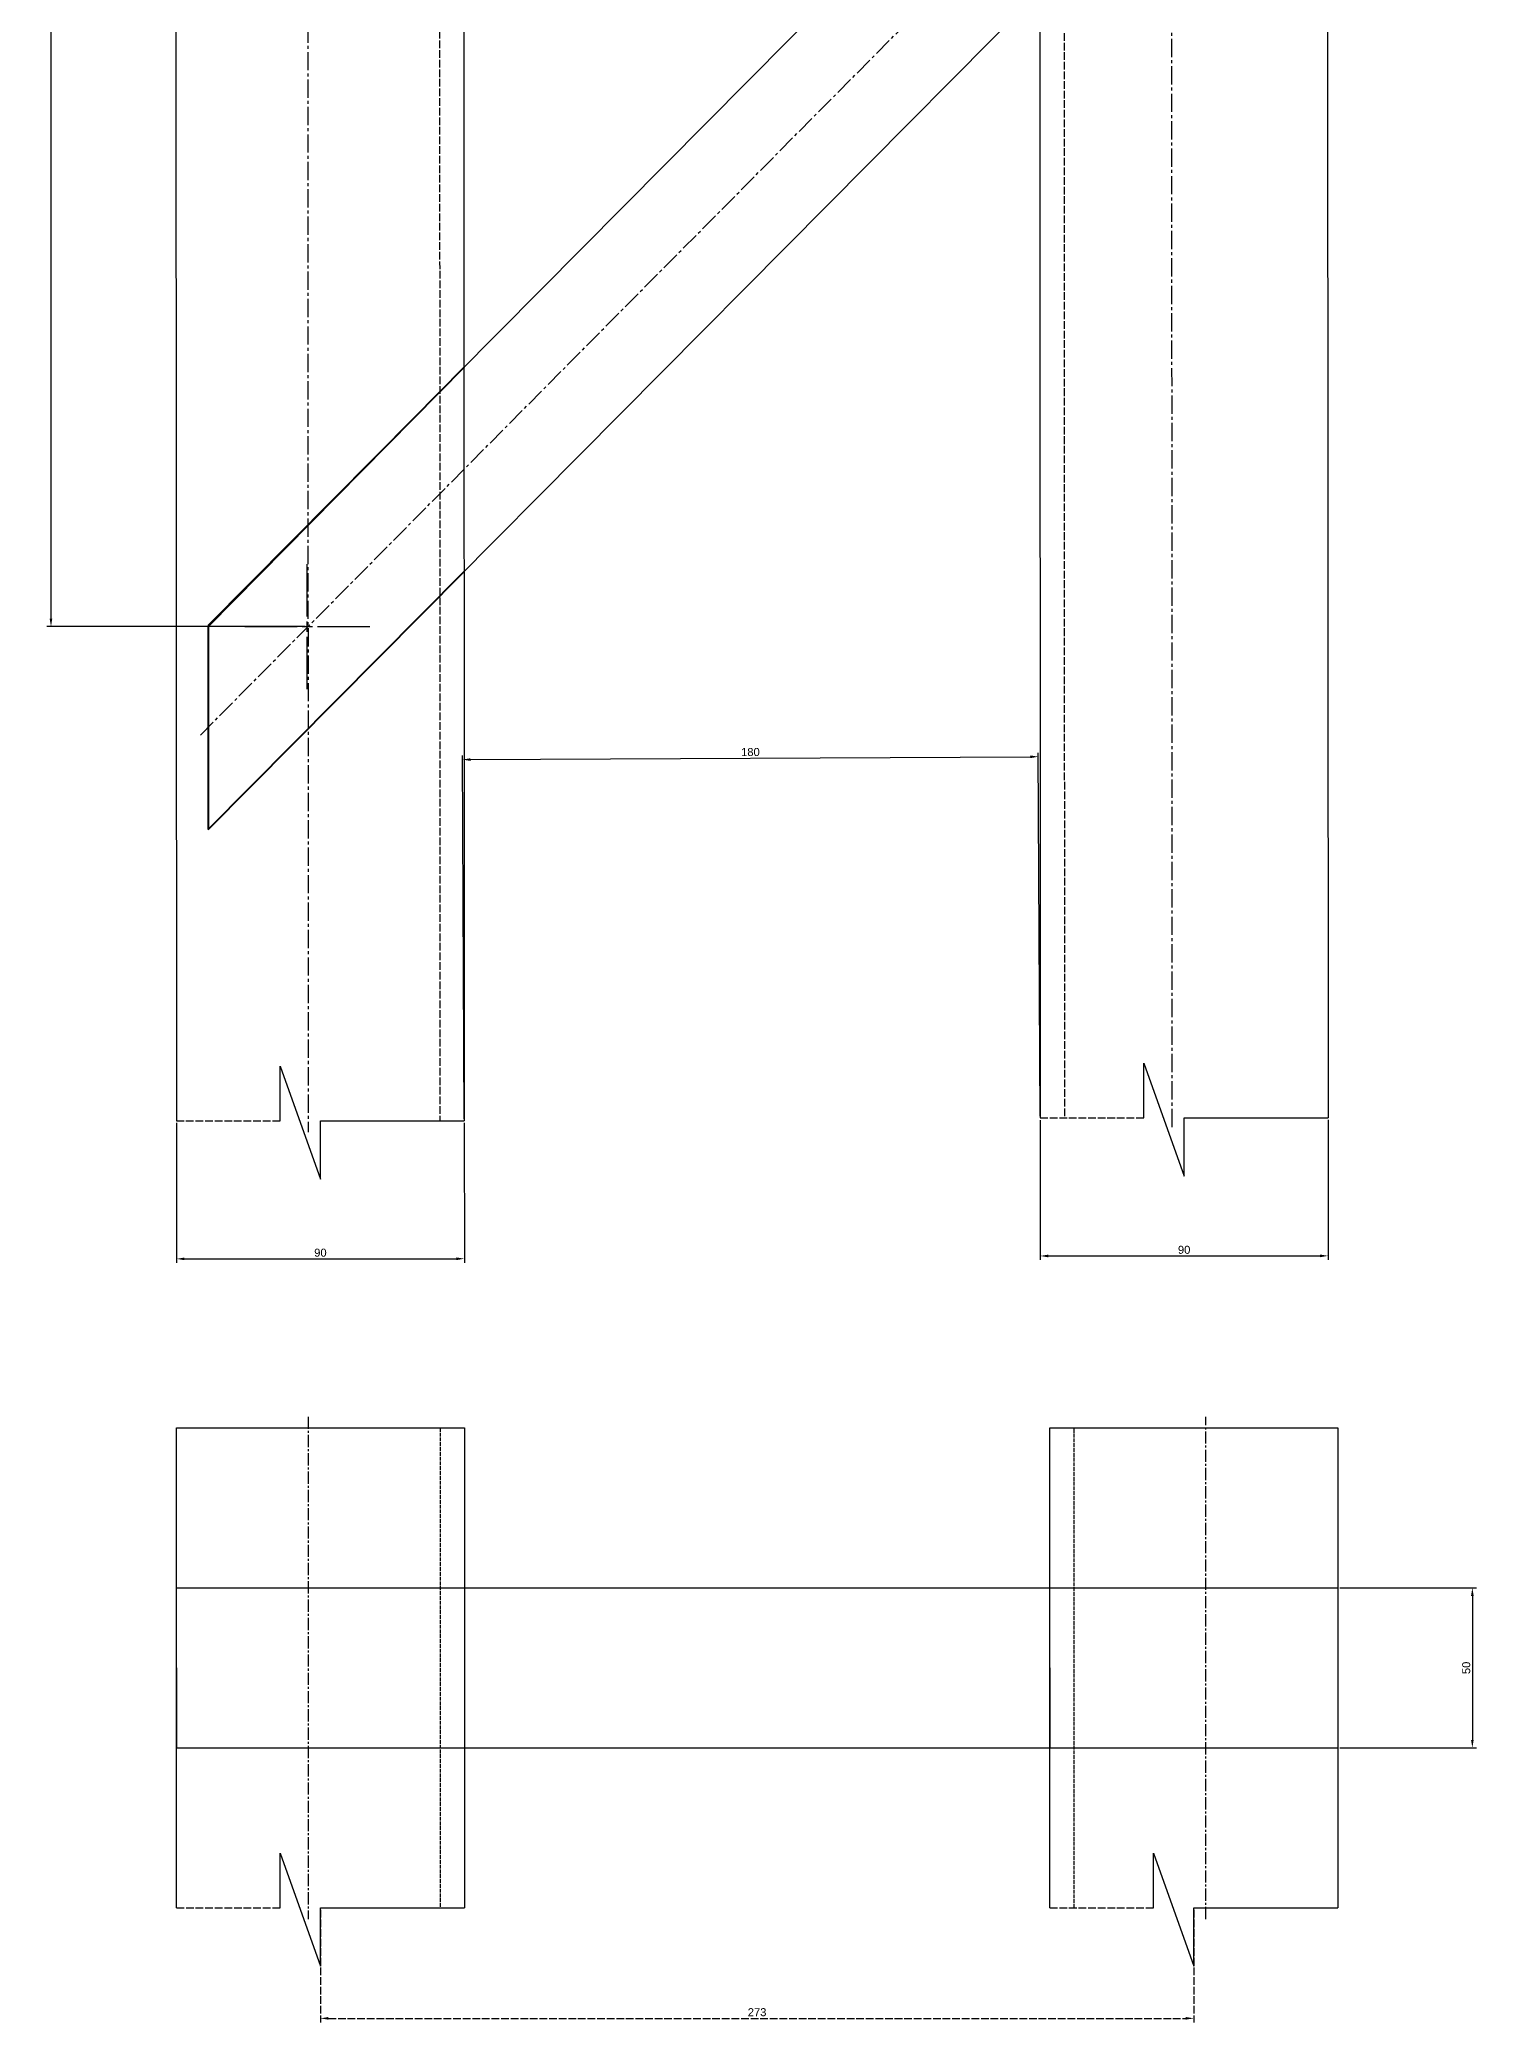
# Model space of a CAD drawing. Header units: millimetres. Extents: x 3568 to 6986, y 2180 to 6163.
# Drawn here: x 5136 to 5585, y 3988 to 4608 of the extents above; entities that cross this region are included whole.
import ezdxf

# ---------------------------------------------------------------- set-up
doc = ezdxf.new("R2010")
doc.units = ezdxf.units.MM
doc.linetypes.add('ACAD_ISO02W100', pattern=[15, 12, -3])
doc.linetypes.add('CENTER2', pattern=[28.575, 19.05, -3.175, 3.175, -3.175])
doc.styles.get("Standard").update_dxf_attribs({"font": 'arial.ttf'})
doc.dimstyles.new('ISO-25', dxfattribs={"dimtxt": 2.5, "dimasz": 2.5, "dimexe": 1.25, "dimexo": 0.625, "dimtad": 1, "dimtxsty": 'Standard', "dimcen": 2.5, "dimadec": 0, "dimazin": 0, "dimtfac": 1, "dimtmove": 0, "dimatfit": 3, "dimfxl": 1, "dimarcsym": 0})

# ---------------------------------------------------------------- blocks, each defined once
blk = doc.blocks.new('*U92')
at = {"color": 0, "linetype": 'CENTER2', "ltscale": 0.3, "transparency": 16777216}
blk.add_line((-0.24, 627.38), (0.24, -627.38), dxfattribs=at)
blk = doc.blocks.new('*D149')
at = {"color": 0, "lineweight": -2, "ltscale": 0.2, "transparency": 16777216}
for p, q in [((5179.11, 4269.39), (5179.13, 4225.65)), ((5269.11, 4269.43), (5269.13, 4225.69)), ((5181.63, 4226.9), (5266.63, 4226.94))]:
    blk.add_line(p, q, dxfattribs=at)
at = {"color": 0, "ltscale": 0.2, "transparency": 16777216}
for points in [[(5181.63, 4227.32), (5181.63, 4226.49), (5179.13, 4226.9)], [(5266.63, 4227.35), (5266.63, 4226.52), (5269.13, 4226.94)]]:
    blk.add_solid(points, dxfattribs=at)
at = {"layer": 'DEFPOINTS', "color": 0, "ltscale": 0.2, "transparency": 16777216}
for p in [(5179.11, 4270.02), (5269.11, 4270.05), (5269.13, 4226.94)]:
    blk.add_point(p, dxfattribs=at)
at = {"color": 0, "ltscale": 0.2, "transparency": 16777216, "insert": (5224.13, 4228.82), "char_height": 2.5, "attachment_point": 5, "rotation": 0.0221}
blk.add_mtext('90', dxfattribs=at)
blk = doc.blocks.new('*U93')
at = {"color": 0, "linetype": 'CENTER2', "ltscale": 0.3, "transparency": 16777216}
blk.add_line((-0.29, 751.07), (0.24, -626.93), dxfattribs=at)
blk = doc.blocks.new('*D150')
at = {"color": 0, "lineweight": -2, "ltscale": 0.2, "transparency": 16777216}
for p, q in [((5449.11, 4270.29), (5449.13, 4226.55)), ((5539.11, 4270.33), (5539.13, 4226.59)), ((5451.63, 4227.8), (5536.63, 4227.84))]:
    blk.add_line(p, q, dxfattribs=at)
at = {"color": 0, "ltscale": 0.2, "transparency": 16777216}
for points in [[(5451.63, 4228.22), (5451.63, 4227.39), (5449.13, 4227.8)], [(5536.63, 4228.25), (5536.63, 4227.42), (5539.13, 4227.84)]]:
    blk.add_solid(points, dxfattribs=at)
at = {"layer": 'DEFPOINTS', "color": 0, "ltscale": 0.2, "transparency": 16777216}
for p in [(5449.11, 4270.92), (5539.11, 4270.95), (5539.13, 4227.84)]:
    blk.add_point(p, dxfattribs=at)
at = {"color": 0, "ltscale": 0.2, "transparency": 16777216, "insert": (5494.12, 4229.72), "char_height": 2.5, "attachment_point": 5, "rotation": 0.0221}
blk.add_mtext('90', dxfattribs=at)
blk = doc.blocks.new('*D119')
at = {"color": 0, "linetype": 'ACAD_ISO02W100', "lineweight": -2, "ltscale": 0.2, "transparency": 16777216}
for p, q in [((5224.13, 4023.46), (5224.13, 3988.32)), ((5497.13, 4023.46), (5497.13, 3988.32)), ((5226.63, 3989.57), (5494.63, 3989.57))]:
    blk.add_line(p, q, dxfattribs=at)
at = {"color": 0, "linetype": 'ACAD_ISO02W100', "ltscale": 0.2, "transparency": 16777216}
for points in [[(5226.63, 3989.99), (5226.63, 3989.16), (5224.13, 3989.57)], [(5494.63, 3989.99), (5494.63, 3989.16), (5497.13, 3989.57)]]:
    blk.add_solid(points, dxfattribs=at)
at = {"layer": 'DEFPOINTS', "color": 0, "linetype": 'ACAD_ISO02W100', "ltscale": 0.2, "transparency": 16777216}
for p in [(5224.13, 4024.08), (5497.13, 4024.08), (5497.13, 3989.57)]:
    blk.add_point(p, dxfattribs=at)
at = {"color": 0, "linetype": 'ACAD_ISO02W100', "ltscale": 0.2, "transparency": 16777216, "insert": (5360.63, 3991.48), "char_height": 2.5, "attachment_point": 5}
blk.add_mtext('273', dxfattribs=at)
blk = doc.blocks.new('*U96')
at = {"color": 0, "linetype": 'CENTER2', "ltscale": 0.2, "transparency": 16777216}
blk.add_line((0, 78.5), (0, -78.5), dxfattribs=at)
blk = doc.blocks.new('*U97')
at = {"color": 0, "linetype": 'CENTER2', "ltscale": 0.2, "transparency": 16777216}
blk.add_line((0, -78.5), (0, 78.5), dxfattribs=at)
blk = doc.blocks.new('*D151')
at = {"color": 0, "lineweight": -2, "ltscale": 0.2, "transparency": 16777216}
for p, q in [((5542.75, 4124.08), (5585.46, 4124.08)), ((5584.21, 4121.58), (5584.21, 4076.58)), ((5542.75, 4074.08), (5585.46, 4074.08))]:
    blk.add_line(p, q, dxfattribs=at)
at = {"color": 0, "ltscale": 0.2, "transparency": 16777216}
for points in [[(5583.8, 4121.58), (5584.63, 4121.58), (5584.21, 4124.08)], [(5583.8, 4076.58), (5584.63, 4076.58), (5584.21, 4074.08)]]:
    blk.add_solid(points, dxfattribs=at)
at = {"layer": 'DEFPOINTS', "color": 0, "ltscale": 0.2, "transparency": 16777216}
for p in [(5542.13, 4124.08), (5542.13, 4074.08), (5584.21, 4074.08)]:
    blk.add_point(p, dxfattribs=at)
at = {"color": 0, "ltscale": 0.2, "transparency": 16777216, "insert": (5582.31, 4099.08), "char_height": 2.5, "attachment_point": 5, "rotation": 90}
blk.add_mtext('50', dxfattribs=at)
blk = doc.blocks.new('*U98')
at = {"color": 0, "linetype": 'CENTER2', "transparency": 16777216}
for p, q in [((0, 3.2), (0, 19.5)), ((-19.5, 0), (-3.2, 0)), ((3.2, 0), (19.5, 0)), ((0, -19.5), (0, -3.2))]:
    blk.add_line(p, q, dxfattribs=at)
at = {"color": 0, "linetype": 'Continuous', "transparency": 16777216}
for p, q in [((-1.6, 0), (1.6, 0)), ((0, -1.6), (0, 1.6))]:
    blk.add_line(p, q, dxfattribs=at)
blk = doc.blocks.new('*U95')
at = {"color": 0, "linetype": 'CENTER2', "ltscale": 0.3, "transparency": 16777216}
blk.add_line((-161.19, -162.48), (161.19, 162.48), dxfattribs=at)
blk = doc.blocks.new('*D152')
at = {"color": 0, "lineweight": -2, "ltscale": 0.2, "transparency": 16777216}
for p, q in [((5219.41, 4970.46), (5138.66, 4970.46)), ((5139.91, 4967.96), (5139.91, 4426.96)), ((5219.41, 4424.46), (5138.66, 4424.46))]:
    blk.add_line(p, q, dxfattribs=at)
at = {"color": 0, "ltscale": 0.2, "transparency": 16777216}
for points in [[(5139.49, 4967.96), (5140.32, 4967.96), (5139.91, 4970.46)], [(5139.49, 4426.96), (5140.32, 4426.96), (5139.91, 4424.46)]]:
    blk.add_solid(points, dxfattribs=at)
at = {"layer": 'DEFPOINTS', "color": 0, "ltscale": 0.2, "transparency": 16777216}
for p in [(5220.04, 4970.46), (5139.91, 4424.46), (5220.04, 4424.46)]:
    blk.add_point(p, dxfattribs=at)
at = {"color": 0, "ltscale": 0.2, "transparency": 16777216, "insert": (5138, 4697.46), "char_height": 2.5, "attachment_point": 5, "rotation": 90}
blk.add_mtext('546', dxfattribs=at)
blk = doc.blocks.new('*D153')
at = {"color": 0, "lineweight": -2, "ltscale": 0.2, "transparency": 16777216}
for p, q in [((5269.11, 4270.64), (5268.54, 4384.16)), ((5271.04, 4382.92), (5446.04, 4383.8)), ((5449.11, 4271.54), (5448.54, 4385.06))]:
    blk.add_line(p, q, dxfattribs=at)
at = {"color": 0, "ltscale": 0.2, "transparency": 16777216}
for points in [[(5271.04, 4383.34), (5271.05, 4382.51), (5268.54, 4382.91)], [(5446.04, 4384.22), (5446.05, 4383.38), (5448.54, 4383.81)]]:
    blk.add_solid(points, dxfattribs=at)
at = {"layer": 'DEFPOINTS', "color": 0, "ltscale": 0.2, "transparency": 16777216}
for p in [(5448.54, 4383.81), (5269.11, 4270.02), (5449.11, 4270.92)]:
    blk.add_point(p, dxfattribs=at)
at = {"color": 0, "ltscale": 0.2, "transparency": 16777216, "insert": (5358.54, 4385.26), "char_height": 2.5, "attachment_point": 5, "rotation": 0.28655}
blk.add_mtext('180', dxfattribs=at)

msp = doc.modelspace()

# ---------------------------------------------------------------- linework, layer by layer
at = {"linetype": 'ACAD_ISO02W100', "ltscale": 0.2}
for p, q in [((5260.972, 5663.611), (5261.509, 4270.018)), ((5456.284, 5371.933), (5456.709, 4270.922)), ((5179.109, 4270.018), (5211.557, 4270.018)), ((5449.109, 4270.919), (5481.557, 4270.919)), ((5179.127, 4024.083), (5211.574, 4024.083)), ((5452.127, 4024.083), (5484.574, 4024.083))]:
    msp.add_line(p, q, dxfattribs=at)
at = {"ltscale": 0.2}
for p, q in [((5268.572, 5663.611), (5269.109, 4270.018)), ((5538.572, 5663.611), (5539.109, 4270.919)), ((5178.684, 5371.93), (5179.109, 4270.018)), ((5448.684, 5371.93), (5449.109, 4270.919)), ((5189.05, 4424.959), (5490.687, 4728.999)), ((5189.074, 4361.09), (5522.344, 4697.015)), ((5189.05, 4424.959), (5189.05, 4361.09)), ((5220.039, 4424.249), (5220.25, 4424.461)), ((5220.25, 4424.459), (5220.039, 4424.249)), ((5481.557, 4270.919), (5481.557, 4288.022)), ((5481.557, 4288.022), (5494.109, 4252.726)), ((5211.557, 4270.018), (5211.557, 4287.122)), ((5211.557, 4287.122), (5224.109, 4251.826)), ((5224.109, 4266.518), (5224.109, 4270.018)), ((5224.109, 4270.018), (5224.109, 4270.018)), ((5224.109, 4270.018), (5269.109, 4270.018)), ((5494.109, 4267.419), (5494.109, 4270.919)), ((5494.109, 4270.919), (5494.109, 4270.919)), ((5494.109, 4270.919), (5539.109, 4270.919)), ((5224.109, 4251.826), (5224.109, 4266.518)), ((5494.109, 4252.726), (5494.109, 4267.419)), ((5179.127, 4174.083), (5269.127, 4174.083)), ((5179.127, 4024.083), (5179.127, 4174.083)), ((5269.127, 4174.083), (5269.127, 4024.083)), ((5452.127, 4174.083), (5542.127, 4174.083)), ((5452.127, 4024.083), (5452.127, 4174.083)), ((5542.127, 4174.083), (5542.127, 4024.083)), ((5179.127, 4099.083), (5179.127, 4124.083)), ((5179.127, 4124.083), (5542.127, 4124.083)), ((5452.127, 4099.083), (5452.127, 4124.083)), ((5179.127, 4099.083), (5179.127, 4074.083)), ((5452.127, 4099.083), (5452.127, 4074.083)), ((5179.127, 4074.083), (5542.127, 4074.083)), ((5211.574, 4024.083), (5211.574, 4041.186)), ((5211.574, 4041.186), (5224.127, 4005.89)), ((5484.574, 4024.083), (5484.574, 4041.186)), ((5484.574, 4041.186), (5497.127, 4005.89)), ((5224.127, 4020.583), (5224.127, 4024.083)), ((5224.127, 4024.083), (5224.127, 4024.083)), ((5224.127, 4024.083), (5269.127, 4024.083)), ((5497.127, 4020.583), (5497.127, 4024.083)), ((5497.127, 4024.083), (5542.127, 4024.083)), ((5224.127, 4005.89), (5224.127, 4020.583)), ((5497.127, 4005.89), (5497.127, 4020.583))]:
    msp.add_line(p, q, dxfattribs=at)
at = {"lineweight": 40, "ltscale": 0.2}
for p, q in [((5269.019, 4505.565), (5189.05, 4424.459)), ((5189.05, 4361.09), (5269.043, 4441.696)), ((5189.05, 4424.459), (5189.05, 4361.09))]:
    msp.add_line(p, q, dxfattribs=at)
at = {"linetype": 'ACAD_ISO02W100', "ltscale": 0.1}
for p, q in [((5261.527, 4174.083), (5261.527, 4024.083)), ((5459.727, 4024.083), (5459.727, 4174.083))]:
    msp.add_line(p, q, dxfattribs=at)
at = {"lineweight": 30, "ltscale": 0.2}
for p, q in [((5179.127, 4124.083), (5269.127, 4124.083)), ((5452.127, 4124.083), (5542.127, 4124.083)), ((5179.127, 4074.083), (5269.127, 4074.083)), ((5452.127, 4074.083), (5542.127, 4074.083))]:
    msp.add_line(p, q, dxfattribs=at)

# ---------------------------------------------------------------- block references
at = {"linetype": 'CENTER2', "ltscale": 0.3}
for name, p in [('*U93', (5490.069, 4894.345)), ('*U92', (5220.069, 4893.894)), ('*U95', (5347.789, 4553.016))]:
    msp.add_blockref(name, p, dxfattribs=at)
at = {"linetype": 'CENTER2'}
msp.add_blockref('*U98', (5220.039, 4424.459), dxfattribs=at)
at = {"linetype": 'CENTER2', "ltscale": 0.2}
for name, p in [('*U96', (5220.327, 4099.083)), ('*U97', (5500.927, 4099.083))]:
    msp.add_blockref(name, p, dxfattribs=at)

# ---------------------------------------------------------------- dimensions: what is measured, and where the dimension line sits
at = {"ltscale": 0.2}
for base, p1, p2, picture, middle in [((5139.905, 4424.459), (5220.039, 4970.459), (5220.039, 4424.459), '*D152', (5138.004, 4697.459)), ((5584.212, 4074.083), (5542.127, 4124.083), (5542.127, 4074.083), '*D151', (5582.311, 4099.083))]:
    dim = msp.add_linear_dim(base=base, p1=p1, p2=p2, angle=90, dimstyle='ISO-25', dxfattribs=at)
    dim.commit()
    dim.dimension.update_dxf_attribs({"geometry": picture, "text_midpoint": middle})
for p1, p2, distance, picture, middle in [((5269.109, 4270.018), (5449.109, 4270.919), 112.895, '*D153', (5358.535, 4385.264)), ((5179.109, 4270.018), (5269.109, 4270.053), -43.116, '*D149', (5224.125, 4228.821)), ((5449.109, 4270.919), (5539.109, 4270.953), -43.116, '*D150', (5494.125, 4229.721))]:
    dim = msp.add_aligned_dim(p1=p1, p2=p2, distance=distance, dimstyle='ISO-25', dxfattribs=at)
    dim.commit()
    dim.dimension.update_dxf_attribs({"geometry": picture, "text_midpoint": middle})
at = {"linetype": 'ACAD_ISO02W100', "ltscale": 0.2}
dim = msp.add_linear_dim(base=(5497.127, 3989.573), p1=(5224.127, 4024.083), p2=(5497.127, 4024.083), dimstyle='ISO-25', dxfattribs=at)
dim.commit()
dim.dimension.update_dxf_attribs({"geometry": '*D119', "text_midpoint": (5360.627, 3991.475)})

doc.saveas('drawing.dxf')
